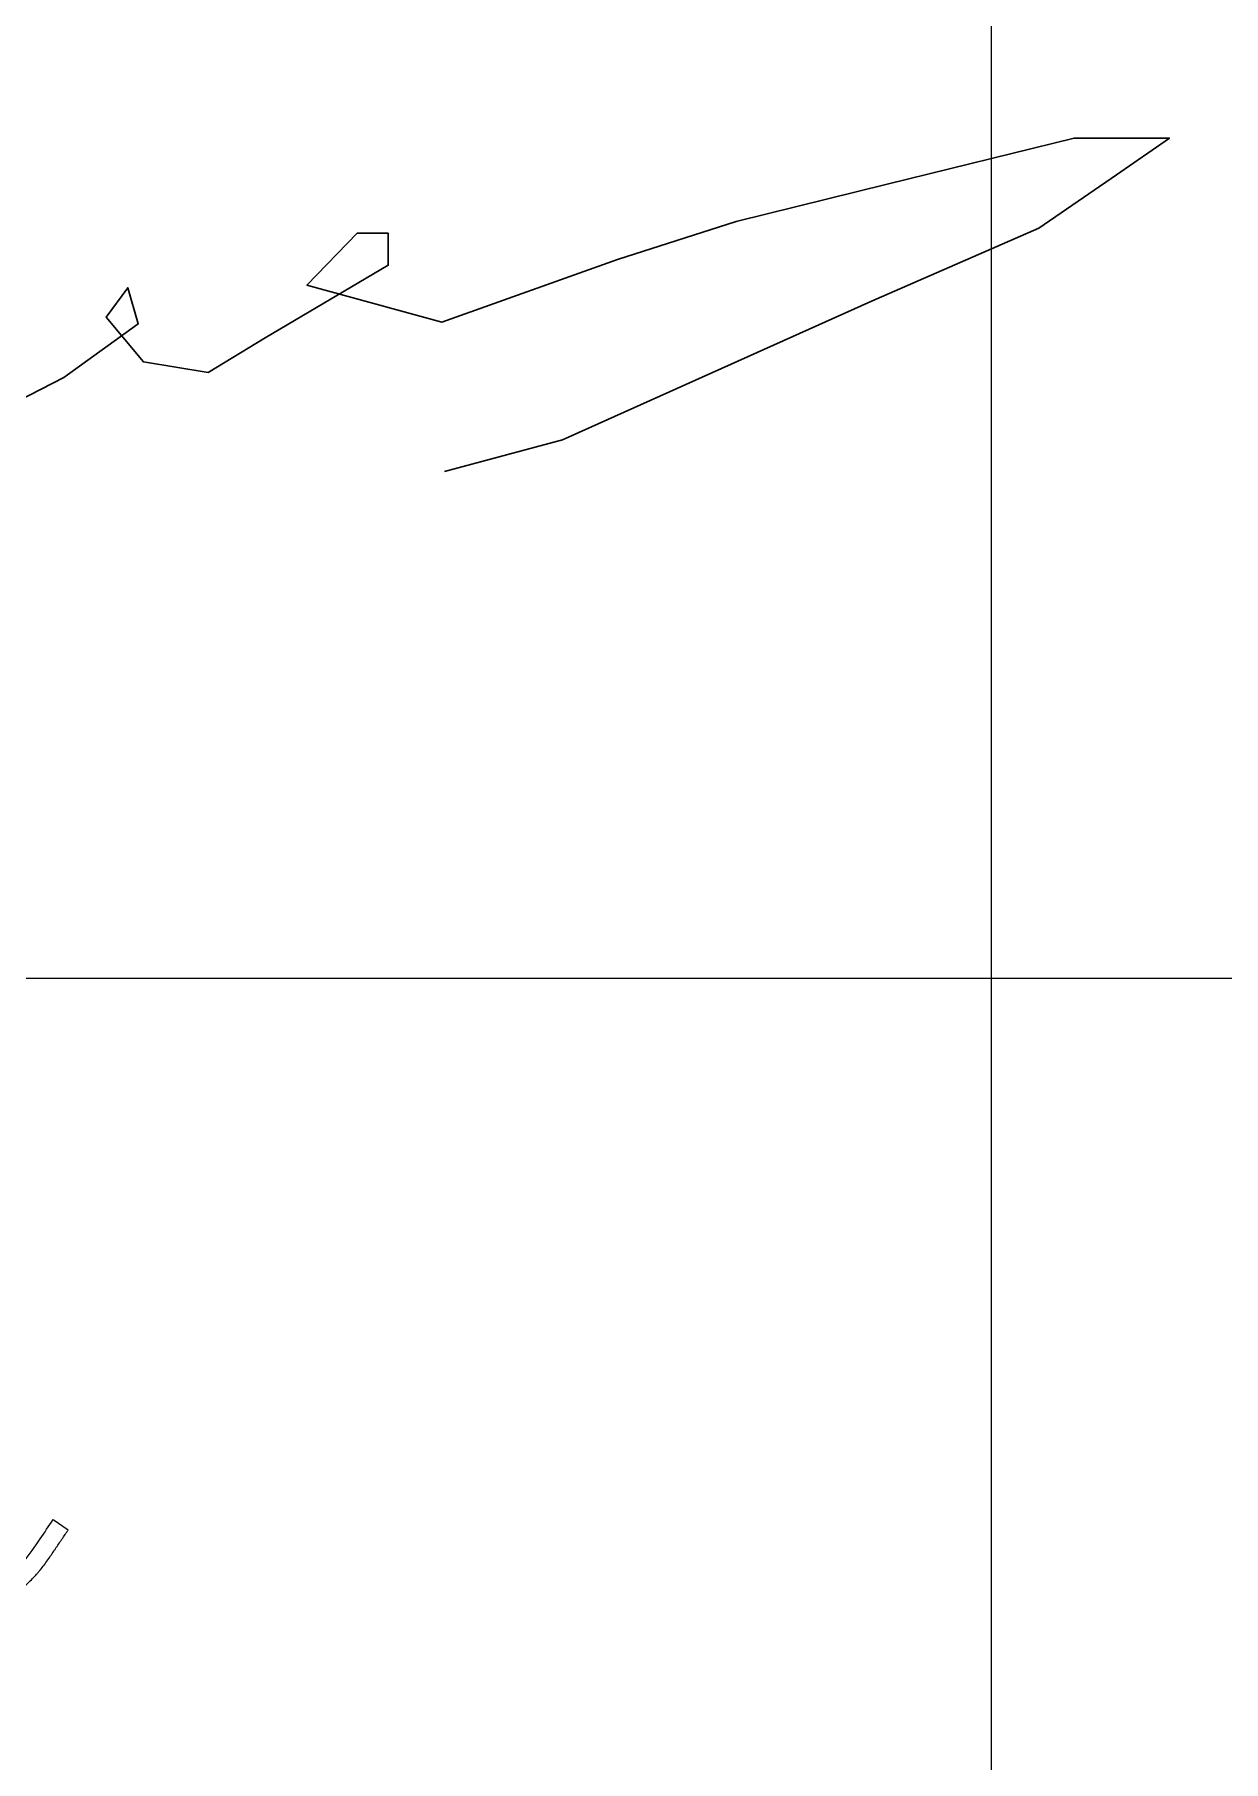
# Model space of a CAD drawing. Header units: millimetres. Extents: x -23631 to 2610815, y 484233 to 2921318.
# Drawn here: x 1762676 to 1763239, y 1481208 to 1482027 of the extents above; entities that cross this region are included whole.
import ezdxf

# ---------------------------------------------------------------- set-up
doc = ezdxf.new("R2010")
doc.units = ezdxf.units.MM

# ---------------------------------------------------------------- blocks, each defined once
blk = doc.blocks.new('murad imza')
blk.add_line((-191301.7, -594458.5), (-191281.1, -594472.6))
for points, knots in [([(-191782.2, -594493.1), (-191781.8, -594503.8), (-191780.9, -594525), (-191762.4, -594554.4), (-191726.1, -594578.9), (-191672.9, -594592.2), (-191610.8, -594599.6), (-191544.2, -594595.4), (-191473.5, -594584.6), (-191400.9, -594564), (-191347.3, -594526.3), (-191320.9, -594486.6), (-191307.8, -594467.3), (-191301.7, -594458.5)], [0, 0, 0, 0, 31.70017, 62.678179, 99.883687, 160.418253, 225.191684, 287.27847, 359.619763, 439.754475, 511.913915, 549.895196, 581.993107, 581.993107, 581.993107, 581.993107]), ([(-191800.7, -594535.8), (-191800.6, -594536), (-191800.5, -594536.3), (-191798.8, -594540.8), (-191796.9, -594544.7), (-191792.7, -594552.3), (-191790.3, -594555.9), (-191785.9, -594561.9), (-191784, -594564.3), (-191780.5, -594568.2), (-191779, -594569.8), (-191775.9, -594572.8), (-191774.4, -594574.2), (-191769.6, -594578.5), (-191766.3, -594581.1), (-191758.2, -594586.9), (-191753.3, -594589.9), (-191744.9, -594594.5), (-191741.3, -594596.3), (-191734.2, -594599.5), (-191730.7, -594601), (-191719.3, -594605.3), (-191711.6, -594607.7), (-191696.2, -594611.7), (-191688.5, -594613.3), (-191679.3, -594615.1), (-191677.6, -594615.4), (-191674.1, -594616), (-191672.4, -594616.3), (-191667.2, -594617.2), (-191663.7, -594617.8), (-191653.3, -594619.3), (-191646.3, -594620.2), (-191634, -594621.4), (-191628.7, -594621.8), (-191620, -594622.3), (-191616.7, -594622.5), (-191610.4, -594622.7), (-191607.6, -594622.8), (-191601.9, -594622.8), (-191599.1, -594622.8), (-191590.7, -594622.7), (-191585, -594622.6), (-191568.3, -594621.8), (-191557.2, -594620.9), (-191542.3, -594619.3), (-191538.3, -594618.9), (-191530.2, -594617.9), (-191526.2, -594617.4), (-191514.1, -594615.8), (-191506.1, -594614.5), (-191491.7, -594612.1), (-191485.2, -594610.9), (-191473.5, -594608.5), (-191468.3, -594607.4), (-191457.7, -594605), (-191452.4, -594603.7), (-191436.5, -594599.5), (-191425.9, -594596.2), (-191409.5, -594590.2), (-191403.8, -594587.9), (-191390.5, -594582), (-191383.1, -594578.3), (-191368.5, -594570), (-191361.4, -594565.5), (-191347.7, -594555.5), (-191341.1, -594550), (-191332.8, -594542.1), (-191330.8, -594540.1), (-191327.4, -594536.6), (-191326, -594535.1), (-191323.8, -594532.6), (-191322.9, -594531.5), (-191321.1, -594529.4), (-191320.2, -594528.4), (-191317.6, -594525.2), (-191316, -594523.1), (-191310.7, -594516.1), (-191307.4, -594511.3), (-191302.7, -594504.5), (-191301.3, -594502.3), (-191299.1, -594499.1), (-191298.4, -594498), (-191296.9, -594495.8), (-191296.2, -594494.7), (-191293.9, -594491.5), (-191292.5, -594489.3), (-191288, -594482.7), (-191285, -594478.4), (-191281.7, -594473.5), (-191281.4, -594473), (-191281.1, -594472.6)], [34.436281, 34.436281, 34.436281, 34.436281, 35.064112, 35.064112, 44.602072, 44.602072, 54.140031, 54.140031, 61.125012, 61.125012, 66.067982, 66.067982, 71.010952, 71.010952, 80.896891, 80.896891, 95.013257, 95.013257, 105.010018, 105.010018, 115.006779, 115.006779, 136.626431, 136.626431, 158.246083, 158.246083, 163.225975, 163.225975, 168.205868, 168.205868, 178.165654, 178.165654, 198.085225, 198.085225, 213.029988, 213.029988, 222.523118, 222.523118, 230.477931, 230.477931, 238.432744, 238.432744, 254.342369, 254.342369, 286.16162, 286.16162, 297.912021, 297.912021, 309.662422, 309.662422, 333.163223, 333.163223, 352.029835, 352.029835, 367.513819, 367.513819, 382.997804, 382.997804, 413.965773, 413.965773, 430.891576, 430.891576, 453.123587, 453.123587, 475.355599, 475.355599, 497.58761, 497.58761, 505.07918, 505.07918, 510.200633, 510.200633, 513.765521, 513.765521, 517.330409, 517.330409, 524.460185, 524.460185, 540.778155, 540.778155, 548.461511, 548.461511, 552.436374, 552.436374, 556.411237, 556.411237, 564.360963, 564.360963, 580.260415, 580.260415, 581.993107, 581.993107, 581.993107, 581.993107])]:
    blk.add_open_spline(points, degree=3, knots=knots)
blk = doc.blocks.new('üü')
at = {"lineweight": 25, "ltscale": 15}
for p, q in [((3749156.7, 330048.6), (3749156.7, 336833.2)), ((3742381.3, 333135.5), (3750394, 333135.5))]:
    blk.add_line(p, q, dxfattribs=at)
at = {"color": 7, "lineweight": 30}
blk.add_lwpolyline([(3748552.8, 333456.3), (3748613.2, 333487.3), (3748656.8, 333518.7), (3748650.7, 333539.9), (3748638.1, 333522.7), (3748659.9, 333496.4), (3748697.9, 333490.3), (3748731.3, 333510.6), (3748803.3, 333553.1), (3748803.3, 333571.8), (3748785, 333571.8), (3748755.7, 333541.4), (3748834.7, 333519.7), (3748937.5, 333556.4), (3749007, 333578.6), (3749095.5, 333600.5), (3749205, 333627.5), (3749260.8, 333627.5), (3749229.8, 333606), (3749184.4, 333574.7), (3749085.9, 333531.8), (3748905.4, 333450.9), (3748836.2, 333432.2)], dxfattribs=at)
at = {"xscale": 0.4262805707876984, "yscale": 0.4262805707876984, "zscale": 0.4262805707876984}
blk.add_blockref('murad imza', (3830155.3, 586224.5), dxfattribs=at)

msp = doc.modelspace()

# ---------------------------------------------------------------- block references
at = {"xscale": 0.8095442897741573, "yscale": 0.8095442897741573, "zscale": 0.8095442897741573}
msp.add_blockref('üü', (-1271979.02, 1211891.91), dxfattribs=at)

doc.saveas('drawing.dxf')
